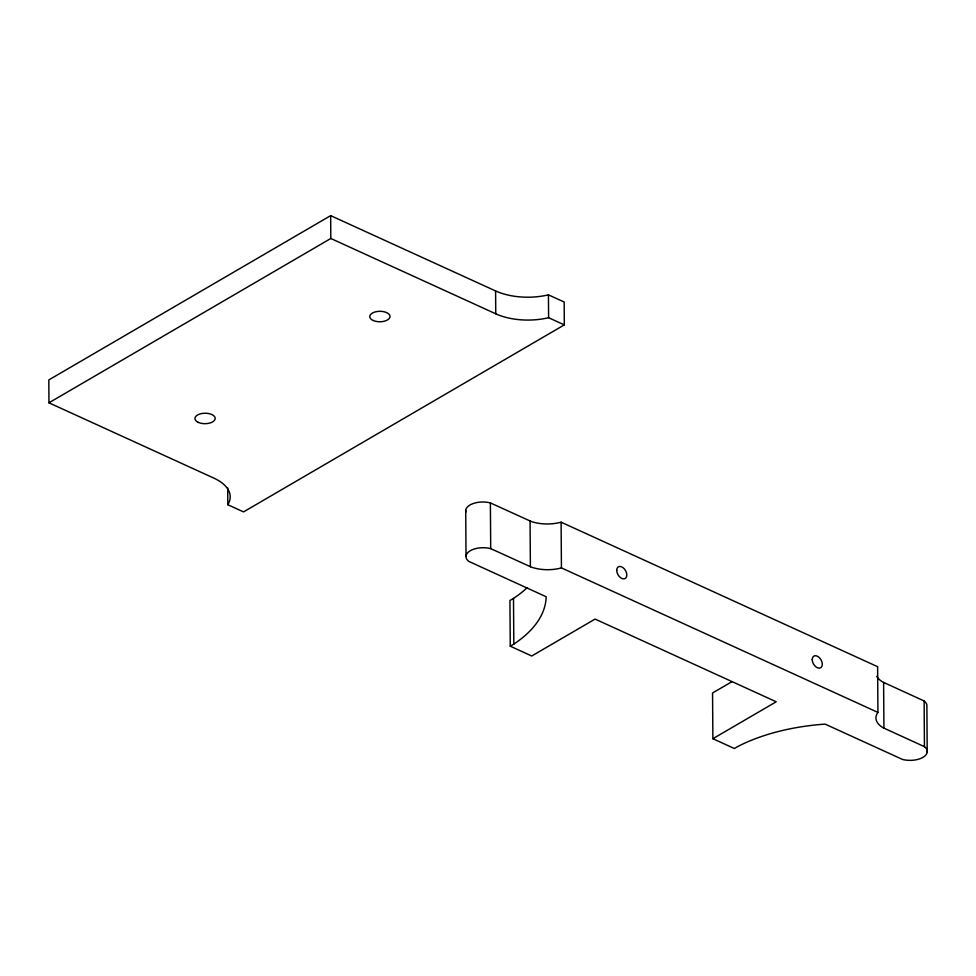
<?xml version="1.0" encoding="UTF-8"?>
<svg xmlns="http://www.w3.org/2000/svg" width="976" height="976" viewBox="0 0 976 976"><rect width="100%" height="100%" fill="white"/><g stroke="black" fill="none" stroke-linecap="round" stroke-linejoin="round"><path stroke-width="1.46" d="M330.657 215.635L48.8 379.945L48.959 402.807L213.683 478.033A48.995 25.315 -0.4 0 1 227.811 504.714L243.536 511.9L564.323 324.886L564.165 302.023L548.439 294.837A48.91 25.266 -0.4 0 1 495.601 290.946L330.657 215.635L330.815 238.486L48.959 402.807M527.125 587.711A150.707 77.848 -0.4 0 1 513.498 598.398L509.936 600.472L510.253 646.185L531.749 655.994L595.092 619.077L776.213 701.781L712.883 738.71L712.553 692.984L731.951 681.687M510.253 646.185L513.815 644.111A150.707 77.848 -0.4 0 0 546.17 596.739L468.785 561.395A17.019 8.784 -0.4 0 1 470.31 550.708A17.019 8.784 -0.4 0 1 490.708 548.622L531.261 567.093A29.048 15.006 -0.4 0 0 561.432 567.898L877.936 712.419A29.048 15.006 -0.4 0 0 883.146 727.767L924.443 746.677A17.019 8.784 -0.4 0 1 922.918 757.376A17.019 8.784 -0.4 0 1 902.519 759.45L825.135 724.119A150.707 77.848 -0.4 0 0 737.929 746.445L734.367 748.519L712.883 738.71M465.845 512.132A17.019 8.784 -0.4 0 1 472.75 503.689A17.019 8.784 -0.4 0 1 490.379 502.908L530.944 521.367A29.048 15.006 -0.4 0 0 561.102 522.172L877.619 666.706L877.936 712.419M330.815 238.486L495.759 313.808A48.91 25.266 -0.4 0 0 548.597 317.7L564.323 324.886M876.765 676.368A29.048 15.006 -0.4 0 0 882.829 682.053L924.126 700.963A17.019 8.784 -0.4 0 1 926.883 706.429L927.2 752.142M924.126 700.963L924.443 746.677M883.609 682.456L883.927 728.169M561.102 522.172L561.432 567.898M548.439 294.837L548.597 317.7M530.066 521.025L530.383 566.739M513.498 598.398L513.815 644.111M495.601 290.946L495.759 313.808M490.379 502.908L490.708 548.622M465.711 510.216L466.028 555.93M227.701 487.951L227.811 504.714M616.722 570.35A6.783 4.319 59.8 0 0 624.335 578.841A6.783 4.319 59.8 0 0 624.262 568.788A6.783 4.319 59.8 0 0 616.722 570.35M812.215 659.617A6.783 4.319 59.8 0 0 819.828 668.109A6.783 4.319 59.8 0 0 819.755 658.056A6.783 4.319 59.8 0 0 812.215 659.617M373.125 320.47A10.15 5.246 -0.4 0 0 389.814 317.554A10.15 5.246 -0.4 0 0 376.712 311.576A10.15 5.246 -0.4 0 0 373.125 320.47M198.299 422.388A10.15 5.246 -0.4 0 0 214.988 419.473A10.15 5.246 -0.4 0 0 201.886 413.495A10.15 5.246 -0.4 0 0 198.299 422.388"/></g></svg>
